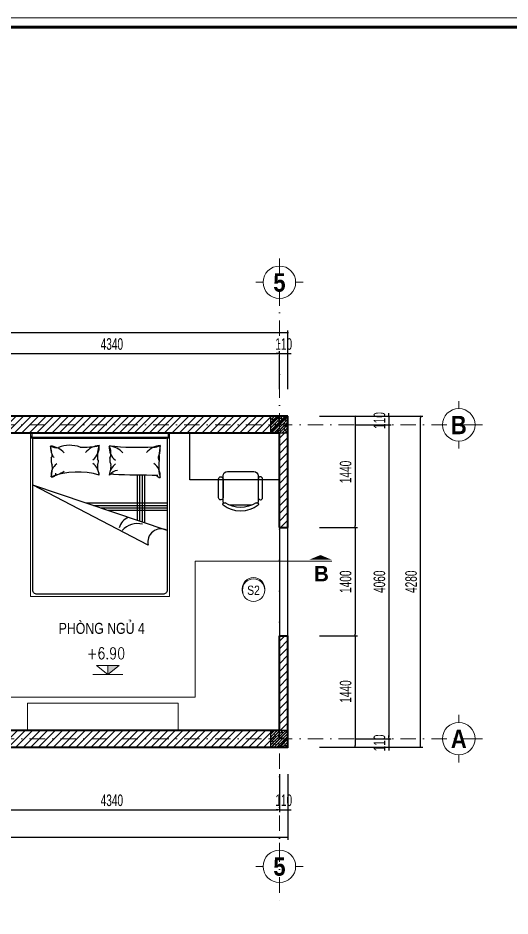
# Model space of a CAD drawing. Header units: millimetres. Extents: x 2565303 to 2664360, y -865723 to -262051.
# Drawn here: x 2645197 to 2651569, y -484161 to -472544 of the extents above; entities that cross this region are included whole.
import ezdxf
from ezdxf.enums import TextEntityAlignment as Align
from ezdxf.xclip import XClip

# ---------------------------------------------------------------- set-up
doc = ezdxf.new("R2010")
doc.units = ezdxf.units.MM
doc.header["$LTSCALE"] = 10
doc.header["$MEASUREMENT"] = 0
doc.header["$XCLIPFRAME"] = 0
for name, pattern in [('ACAD_ISO07W100', [3, 0, -3]), ('DASHDOT', [1, 0.5, -0.25, 0, -0.25]), ('HIDDEN', [9.525, 6.35, -3.175])]:
    doc.linetypes.add(name, pattern=pattern)
doc.layers.get('0').update_dxf_attribs({"linetype": 'CONTINUOUS'})
doc.layers.get('DEFPOINTS').update_dxf_attribs({"color": 10, "linetype": 'CONTINUOUS'})
for name, color, linetype in [('- Hach vl', 9, 'CONTINUOUS'), ('Khungten_LCDI', 7, 'CONTINUOUS'), ('M3', 3, 'CONTINUOUS')]:
    doc.layers.add(name, color=color, linetype=linetype)
for name, color, linetype, lineweight in [('- Nội Thất', 83, 'CONTINUOUS', 25), ('-thay1', 7, 'CONTINUOUS', 18), ('-Tường', 4, 'CONTINUOUS', 35), ('A-WIPEOUT', 254, 'ACAD_ISO07W100', 0), ('LC Dim', 8, 'CONTINUOUS', 13), ('LC Hatch', 252, 'CONTINUOUS', 5), ('LC ISO', 153, 'CONTINUOUS', 13), ('LC Khac', 4, 'CONTINUOUS', 9), ('LC MANH DUT', 35, 'HIDDEN', 5), ('LC Net dam 1', 30, 'CONTINUOUS', 30), ('LC Net dam2', 6, 'CONTINUOUS', 40), ('LC Net manh', 250, 'CONTINUOUS', 5), ('LC Net truc', 134, 'DASHDOT', 5), ('LC Text1', 20, 'CONTINUOUS', 13), ('LC Text2', 7, 'CONTINUOUS', 13), ('NOITHAT', 33, 'CONTINUOUS', 9)]:
    doc.layers.add(name, color=color, linetype=linetype, lineweight=lineweight)
doc.styles.add('General text 2', font='arial.ttf')
doc.styles.add('HOATBIF', font='hoatbif.shx', dxfattribs={"width": 0.65})
doc.styles.add('Khungten', font='', dxfattribs={"width": 0.9, "height": 5000})
doc.styles.add('LC 1', font='')
doc.styles.add('T1', font='Vnsimli.shx', dxfattribs={"width": 0.7})
doc.styles.add('T2', font='', dxfattribs={"width": 0.8})
doc.styles.add('Title', font='', dxfattribs={"width": 0.8})
doc.styles.get('Khungten').set_extended_font_data('.VnAvantH')
doc.styles.get('LC 1').set_extended_font_data('.VnAvantH', bold=True)
doc.styles.get('T2').set_extended_font_data('.VnArialH')
doc.styles.get('Title').set_extended_font_data('.VnBlackH')
doc.dimstyles.new('1-100 (1-60)', dxfattribs={"dimscale": 60, "dimtxt": 2.5, "dimasz": 0.35, "dimexe": 0.5, "dimexo": 0, "dimgap": 0.8, "dimtad": 1, "dimdec": 0, "dimzin": 0, "dimdsep": 46, "dimtxsty": 'HOATBIF', "dimblk1": 'DOT', "dimblk2": 'DOT', "dimsah": 1, "dimcen": -1, "dimdle": 1, "dimclrd": 256, "dimclre": 256, "dimclrt": 4, "dimadec": 3, "dimazin": 2, "dimtfac": 0.333333, "dimtdec": 0, "dimtix": 1, "dimtmove": 2, "dimatfit": 3, "dimldrblk": 'DOT', "dimfxl": 1, "dimtvp": 0.833333, "dimtolj": 1, "dimtzin": 0, "dimarcsym": 0})

# ---------------------------------------------------------------- blocks, each defined once
blk = doc.blocks.new('DOT')
at = {"layer": 'M3', "color": 0, "linetype": 'ByBlock'}
blk.add_line((-0.5, 0), (-1, 0), dxfattribs=at)
at = {"layer": 'M3', "color": 0, "linetype": 'ByBlock', "const_width": 0.5}
blk.add_lwpolyline([(-0.25, 0, 1), (0.25, 0, 1)], format="xyb", close=True, dxfattribs=at)
blk = doc.blocks.new('*D87')
at = {"layer": 'DEFPOINTS', "color": 0, "transparency": 16777216}
for p in [(2648583, -476886), (2644243, -477346), (2648583, -477346)]:
    blk.add_point(p, dxfattribs=at)
at = {"layer": 'LC Dim', "lineweight": -2, "transparency": 16777216}
for p, q in [((2644243, -477346), (2644243, -476856)), ((2648583, -477346), (2648583, -476856)), ((2644264, -476886), (2648562, -476886))]:
    blk.add_line(p, q, dxfattribs=at)
at = {"layer": 'LC Dim', "lineweight": -2, "transparency": 16777216, "xscale": 21, "yscale": 21, "zscale": 21, "rotation": 180}
blk.add_blockref('DOT', (2644243, -476886), dxfattribs=at)
at = {"layer": 'LC Dim', "lineweight": -2, "transparency": 16777216, "xscale": 21, "yscale": 21, "zscale": 21}
blk.add_blockref('DOT', (2648583, -476886), dxfattribs=at)
at = {"layer": 'LC Dim', "color": 4, "transparency": 16777216, "insert": (2646413, -476763), "char_height": 150, "attachment_point": 5, "style": 'HOATBIF'}
blk.add_mtext('\\A1;4340', dxfattribs=at)
blk = doc.blocks.new('*D88')
at = {"layer": 'DEFPOINTS', "color": 0, "transparency": 16777216}
for p in [(2648693, -476886), (2648583, -477346), (2648693, -477346)]:
    blk.add_point(p, dxfattribs=at)
at = {"layer": 'LC Dim', "lineweight": -2, "transparency": 16777216}
for p, q in [((2648583, -477346), (2648583, -476856)), ((2648693, -477346), (2648693, -476856)), ((2648562, -476886), (2648541, -476886)), ((2648583, -476886), (2648693, -476886)), ((2648714, -476886), (2648735, -476886))]:
    blk.add_line(p, q, dxfattribs=at)
at = {"layer": 'LC Dim', "lineweight": -2, "transparency": 16777216, "xscale": 21, "yscale": 21, "zscale": 21}
blk.add_blockref('DOT', (2648583, -476886), dxfattribs=at)
at = {"layer": 'LC Dim', "lineweight": -2, "transparency": 16777216, "xscale": 21, "yscale": 21, "zscale": 21, "rotation": 180}
blk.add_blockref('DOT', (2648693, -476886), dxfattribs=at)
at = {"layer": 'LC Dim', "color": 4, "transparency": 16777216, "insert": (2648638, -476763), "char_height": 150, "attachment_point": 5, "style": 'HOATBIF'}
blk.add_mtext('\\A1;110', dxfattribs=at)
blk = doc.blocks.new('*D89')
at = {"layer": 'DEFPOINTS', "color": 0, "transparency": 16777216}
for p in [(2633793, -476616), (2633793, -477346), (2648693, -477346)]:
    blk.add_point(p, dxfattribs=at)
at = {"layer": 'LC Dim', "lineweight": -2, "transparency": 16777216}
for p, q in [((2633793, -477346), (2633793, -476586)), ((2648672, -476616), (2633814, -476616)), ((2648693, -477346), (2648693, -476586))]:
    blk.add_line(p, q, dxfattribs=at)
at = {"layer": 'LC Dim', "lineweight": -2, "transparency": 16777216, "xscale": 21, "yscale": 21, "zscale": 21, "rotation": 180}
blk.add_blockref('DOT', (2633793, -476616), dxfattribs=at)
at = {"layer": 'LC Dim', "lineweight": -2, "transparency": 16777216, "xscale": 21, "yscale": 21, "zscale": 21}
blk.add_blockref('DOT', (2648693, -476616), dxfattribs=at)
at = {"layer": 'LC Dim', "color": 4, "transparency": 16777216, "insert": (2641613, -476493), "char_height": 150, "attachment_point": 5, "style": 'HOATBIF'}
blk.add_mtext('\\A1;14900', dxfattribs=at)
blk = doc.blocks.new('*D94')
at = {"layer": 'DEFPOINTS', "color": 0, "transparency": 16777216}
for p in [(2644243, -482328), (2648583, -482328), (2648583, -482788)]:
    blk.add_point(p, dxfattribs=at)
at = {"layer": 'LC Dim', "lineweight": -2, "transparency": 16777216}
for p, q in [((2644243, -482328), (2644243, -482818)), ((2648583, -482328), (2648583, -482818)), ((2644264, -482788), (2648562, -482788))]:
    blk.add_line(p, q, dxfattribs=at)
at = {"layer": 'LC Dim', "lineweight": -2, "transparency": 16777216, "xscale": 21, "yscale": 21, "zscale": 21, "rotation": 180}
blk.add_blockref('DOT', (2644243, -482788), dxfattribs=at)
at = {"layer": 'LC Dim', "lineweight": -2, "transparency": 16777216, "xscale": 21, "yscale": 21, "zscale": 21}
blk.add_blockref('DOT', (2648583, -482788), dxfattribs=at)
at = {"layer": 'LC Dim', "color": 4, "transparency": 16777216, "insert": (2646413, -482665), "char_height": 150, "attachment_point": 5, "style": 'HOATBIF'}
blk.add_mtext('\\A1;4340', dxfattribs=at)
blk = doc.blocks.new('*D95')
at = {"layer": 'DEFPOINTS', "color": 0, "transparency": 16777216}
for p in [(2648583, -482328), (2648693, -482328), (2648693, -482788)]:
    blk.add_point(p, dxfattribs=at)
at = {"layer": 'LC Dim', "lineweight": -2, "transparency": 16777216}
for p, q in [((2648583, -482328), (2648583, -482818)), ((2648693, -482328), (2648693, -482818)), ((2648562, -482788), (2648541, -482788)), ((2648583, -482788), (2648693, -482788)), ((2648714, -482788), (2648735, -482788))]:
    blk.add_line(p, q, dxfattribs=at)
at = {"layer": 'LC Dim', "lineweight": -2, "transparency": 16777216, "xscale": 21, "yscale": 21, "zscale": 21}
blk.add_blockref('DOT', (2648583, -482788), dxfattribs=at)
at = {"layer": 'LC Dim', "lineweight": -2, "transparency": 16777216, "xscale": 21, "yscale": 21, "zscale": 21, "rotation": 180}
blk.add_blockref('DOT', (2648693, -482788), dxfattribs=at)
at = {"layer": 'LC Dim', "color": 4, "transparency": 16777216, "insert": (2648638, -482665), "char_height": 150, "attachment_point": 5, "style": 'HOATBIF'}
blk.add_mtext('\\A1;110', dxfattribs=at)
blk = doc.blocks.new('*D96')
at = {"layer": 'DEFPOINTS', "color": 0, "transparency": 16777216}
for p in [(2633683, -482328), (2648693, -482328), (2633683, -483146)]:
    blk.add_point(p, dxfattribs=at)
at = {"layer": 'LC Dim', "lineweight": -2, "transparency": 16777216}
for p, q in [((2633683, -482328), (2633683, -483176)), ((2648693, -482328), (2648693, -483176)), ((2648672, -483146), (2633704, -483146))]:
    blk.add_line(p, q, dxfattribs=at)
at = {"layer": 'LC Dim', "lineweight": -2, "transparency": 16777216, "xscale": 21, "yscale": 21, "zscale": 21, "rotation": 180}
blk.add_blockref('DOT', (2633683, -483146), dxfattribs=at)
at = {"layer": 'LC Dim', "lineweight": -2, "transparency": 16777216, "xscale": 21, "yscale": 21, "zscale": 21}
blk.add_blockref('DOT', (2648693, -483146), dxfattribs=at)
at = {"layer": 'LC Dim', "color": 4, "transparency": 16777216, "insert": (2641613, -483017), "char_height": 150, "attachment_point": 5, "style": 'HOATBIF'}
blk.add_mtext('\\A1;15010', dxfattribs=at)
blk = doc.blocks.new('*D82')
at = {"layer": 'DEFPOINTS', "color": 0, "transparency": 16777216}
for p in [(2649563, -477697), (2649563, -477807), (2650001, -477807)]:
    blk.add_point(p, dxfattribs=at)
at = {"layer": 'LC Dim', "lineweight": -2, "transparency": 16777216}
for p, q in [((2650001, -477676), (2650001, -477655)), ((2649563, -477697), (2650031, -477697)), ((2650001, -477697), (2650001, -477807)), ((2649563, -477807), (2650031, -477807)), ((2650001, -477828), (2650001, -477849))]:
    blk.add_line(p, q, dxfattribs=at)
at = {"layer": 'LC Dim', "lineweight": -2, "transparency": 16777216, "xscale": 21, "yscale": 21, "zscale": 21}
for p, rotation in [((2650001, -477697), 270), ((2650001, -477807), 90)]:
    blk.add_blockref('DOT', p, dxfattribs=dict(at, rotation=rotation))
at = {"layer": 'LC Dim', "color": 4, "transparency": 16777216, "insert": (2649878, -477752), "char_height": 150, "attachment_point": 5, "rotation": 90, "style": 'HOATBIF'}
blk.add_mtext('\\A1;110', dxfattribs=at)
blk = doc.blocks.new('*D83')
at = {"layer": 'DEFPOINTS', "color": 0, "transparency": 16777216}
for p in [(2649563, -477807), (2649563, -481867), (2650001, -481867)]:
    blk.add_point(p, dxfattribs=at)
at = {"layer": 'LC Dim', "lineweight": -2, "transparency": 16777216}
for p, q in [((2649563, -477807), (2650031, -477807)), ((2650001, -477828), (2650001, -481846)), ((2649563, -481867), (2650031, -481867))]:
    blk.add_line(p, q, dxfattribs=at)
at = {"layer": 'LC Dim', "lineweight": -2, "transparency": 16777216, "xscale": 21, "yscale": 21, "zscale": 21}
for p, rotation in [((2650001, -477807), 90), ((2650001, -481867), 270)]:
    blk.add_blockref('DOT', p, dxfattribs=dict(at, rotation=rotation))
at = {"layer": 'LC Dim', "color": 4, "transparency": 16777216, "insert": (2649878, -479837), "char_height": 150, "attachment_point": 5, "rotation": 90, "style": 'HOATBIF'}
blk.add_mtext('\\A1;4060', dxfattribs=at)
blk = doc.blocks.new('*D84')
at = {"layer": 'DEFPOINTS', "color": 0, "transparency": 16777216}
for p in [(2649563, -481867), (2649563, -481977), (2650001, -481977)]:
    blk.add_point(p, dxfattribs=at)
at = {"layer": 'LC Dim', "lineweight": -2, "transparency": 16777216}
for p, q in [((2649563, -481867), (2650031, -481867)), ((2650001, -481846), (2650001, -481825)), ((2650001, -481867), (2650001, -481977)), ((2649563, -481977), (2650031, -481977)), ((2650001, -481998), (2650001, -482019))]:
    blk.add_line(p, q, dxfattribs=at)
at = {"layer": 'LC Dim', "lineweight": -2, "transparency": 16777216, "xscale": 21, "yscale": 21, "zscale": 21}
for p, rotation in [((2650001, -481867), 270), ((2650001, -481977), 90)]:
    blk.add_blockref('DOT', p, dxfattribs=dict(at, rotation=rotation))
at = {"layer": 'LC Dim', "color": 4, "transparency": 16777216, "insert": (2649878, -481922), "char_height": 150, "attachment_point": 5, "rotation": 90, "style": 'HOATBIF'}
blk.add_mtext('\\A1;110', dxfattribs=at)
blk = doc.blocks.new('*D85')
at = {"layer": 'DEFPOINTS', "color": 0, "transparency": 16777216}
for p in [(2649563, -477697), (2650411, -477697), (2649563, -481977)]:
    blk.add_point(p, dxfattribs=at)
at = {"layer": 'LC Dim', "lineweight": -2, "transparency": 16777216}
for p, q in [((2649563, -477697), (2650441, -477697)), ((2650411, -481956), (2650411, -477718)), ((2649563, -481977), (2650441, -481977))]:
    blk.add_line(p, q, dxfattribs=at)
at = {"layer": 'LC Dim', "lineweight": -2, "transparency": 16777216, "xscale": 21, "yscale": 21, "zscale": 21}
for p, rotation in [((2650411, -477697), 90), ((2650411, -481977), 270)]:
    blk.add_blockref('DOT', p, dxfattribs=dict(at, rotation=rotation))
at = {"layer": 'LC Dim', "color": 4, "transparency": 16777216, "insert": (2650288, -479837), "char_height": 150, "attachment_point": 5, "rotation": 90, "style": 'HOATBIF'}
blk.add_mtext('\\A1;4280', dxfattribs=at)
blk = doc.blocks.new('Nt065')
for p, q in [((122, 204), (-126, 204)), ((-202, 154), (-202, -129)), ((198, -129), (198, 154)), ((-152, -179), (148, -179))]:
    blk.add_line(p, q)
for points in [[(-252, 119), (-252, -93, 1), (-202, -93), (-202, 118, 0.98556)], [(248, 119), (248, -93, -1), (198, -93), (198, 118, -0.98556)]]:
    blk.add_lwpolyline(points, format="xyb", close=True)
for centre, radius, start, end in [((-187, 194), 18.3, 143.3099, 302.0274), ((-2, -62), 333, 53.1301, 126.8699), ((-2, -98), 327, 57.5758, 122.4242), ((184, 194), 18.3, 237.9726, 36.6901), ((-152, 154), 50, 152.4156, 180), ((148, 154), 50, 0, 27.5844), ((-152, -129), 50, 180, 270), ((148, -129), 50, 270, 0)]:
    blk.add_arc(centre, radius, start, end)
blk = doc.blocks.new('fds')
at = {"color": 8}
for p, q in [((96991, -452371), (96991, -451754)), ((97022, -452371), (97022, -451765)), ((97054, -452372), (97054, -451775)), ((97085, -452372), (97085, -451786)), ((97465, -451914), (96698, -451914)), ((97558, -451945), (96698, -451945)), ((97650, -451976), (96698, -451976)), ((97743, -452008), (96698, -452008)), ((96024, -452485), (96024, -452909)), ((96582, -452485), (96024, -452485)), ((96303, -452547), (96303, -452847)), ((96582, -452909), (96582, -452485)), ((98546, -452909), (98546, -452485)), ((98546, -452485), (99104, -452485)), ((98825, -452547), (98825, -452847)), ((99104, -452485), (99104, -452909)), ((96698, -452845), (97567, -452845)), ((97567, -452845), (96708, -452845)), ((98436, -452845), (97567, -452845))]:
    blk.add_line(p, q, dxfattribs=at)
for points in [[(96698, -452845), (96698, -450880, -0.414214), (96750, -450828), (98384, -450828, -0.414214), (98436, -450880), (98436, -452845)], [(96874, -452729, -0.040806), (97446, -452744, -0.040806)]]:
    blk.add_lwpolyline(points, format="xyb", dxfattribs=at)
blk.add_lwpolyline([(96943, -451464), (98441, -452243), (96700, -451656, 0.631774)], format="xyb", close=True, dxfattribs=at)
blk.add_lwpolyline([(98450, -452861), (96678, -452861), (96678, -452909), (98450, -452909), (98450, -452861)], dxfattribs=at)
for centre, radius in [((96303, -452697), 98), ((96303, -452697), 53.1), ((98825, -452697), 98), ((98825, -452697), 53.1)]:
    blk.add_circle(centre, radius, dxfattribs=at)
for centre, radius, start, end in [((97081, -451479), 263, 255.6288, 319.371), ((97130, -451639), 195, 290.8788, 345.8137), ((96988, -452358), 202, 174.11, 233.4289), ((96783, -452396), 59.3, 31.4588, 86.5291), ((96291, -452479), 516, 351.2929, 15.9757), ((96769, -452592), 255, 81.6583, 85.9871), ((97851, -451406), 1002, 254.0369, 290.3493), ((98378, -452984), 663, 105.6863, 121.6501), ((98029, -452372), 172, 304.2428, 8.7379), ((98187, -452394), 49.7, 76.1982, 180.2273), ((98573, -452456), 390, 163.5644, 186.1704), ((96766, -469906), 17537, 87.9479, 89.826), ((97332, -452303), 127, 273.5256, 326.372), ((97245, -452351), 202, 306.5711, 355.6819), ((97406, -452319), 62.8, 258.6298, 310.9009), ((97615, -452482), 191, 163.77, 184.7767), ((97787, -452351), 212, 184.91, 232.8803), ((97256, -452483), 343, 356.4446, 16.2046), ((94346, -452669), 2457, 1.1124, 2.6095), ((96768, -452590), 46.4, 317.8287, 45.5264), ((97245, -452723), 202, 354.11, 53.4289), ((97264, -452566), 175, 352.4632, 22.983), ((97609, -452657), 184, 158.3017, 208.2264), ((97779, -452730), 202, 126.5711, 185.89), ((97206, -452621), 394, 340.8133, 6.5053), ((97642, -452542), 56.9, 139.098, 217.9167), ((98024, -452566), 175, 352.4632, 22.983), ((98233, -452622), 47.7, 136.7316, 194.6494), ((96236, -452722), 48, 67.462, 127.6998), ((96236, -452728), 63, 69.5103, 115.83), ((96267, -452762), 63, 105.5103, 151.83), ((96263, -452757), 48, 103.462, 163.6998), ((96234, -452677), 48, 31.462, 91.6998), ((96231, -452683), 63, 33.5103, 79.83), ((96259, -452640), 48, 355.462, 55.6998), ((96253, -452643), 63, 357.5103, 43.83), ((96301, -452625), 48, 319.462, 19.6998), ((96295, -452624), 63, 321.5103, 7.83), ((96371, -452672), 48, 247.462, 307.6998), ((96344, -452637), 48, 283.462, 343.6998), ((96339, -452633), 63, 285.5103, 331.83), ((97107, -452724), 321, 161.3058, 184.6952), ((95106, -452479), 1703, 350.8108, 355.1902), ((96769, -452496), 255, 274.0129, 319.5811), ((97464, -452490), 255, 220.4189, 265.9871), ((97560, -452496), 255, 274.0129, 319.5811), ((98225, -452490), 255, 220.4189, 265.9871), ((98006, -452723), 202, 26.2629, 39.0596), ((98006, -452723), 202, 354.11, 26.2629), ((98723, -452592), 538, 187.6727, 196.3954), ((98757, -452672), 48, 232.3002, 292.538), ((98789, -452633), 63, 208.17, 254.4897), ((98784, -452637), 48, 196.3002, 256.538), ((98833, -452624), 63, 172.17, 218.4897), ((98827, -452625), 48, 160.3002, 220.538), ((98875, -452643), 63, 136.17, 182.4897), ((98869, -452640), 48, 124.3002, 184.538), ((98897, -452683), 63, 100.17, 146.4897), ((98894, -452677), 48, 88.3002, 148.538), ((98892, -452728), 63, 64.17, 110.4897), ((98892, -452722), 48, 52.3002, 112.538), ((98865, -452757), 48, 16.3002, 76.538), ((98861, -452762), 63, 28.17, 74.4897), ((96312, -452771), 63, 141.5103, 187.83), ((96306, -452769), 48, 139.462, 199.6998), ((96353, -452751), 63, 177.5103, 223.83), ((96348, -452754), 48, 175.462, 235.6998), ((96376, -452712), 63, 213.5103, 259.83), ((96373, -452717), 48, 211.462, 271.6998), ((96370, -452666), 63, 249.5103, 295.83), ((96904, -453034), 307, 95.733, 112.4821), ((97767, -453621), 891, 86.3716, 102.2562), ((97955, -452351), 403, 251.0183, 291.7974), ((98128, -452886), 163, 61.0908, 98.4042), ((98758, -452666), 63, 244.17, 290.4897), ((98755, -452717), 48, 268.3002, 328.538), ((98752, -452712), 63, 280.17, 326.4897), ((98780, -452754), 48, 304.3002, 4.538), ((98775, -452751), 63, 316.17, 2.4897), ((98822, -452769), 48, 340.3002, 40.538), ((98816, -452771), 63, 352.17, 38.4897), ((96698, -452876), 31.2, 90, 180), ((98436, -452876), 31.2, 0, 90)]:
    blk.add_arc(centre, radius, start, end, dxfattribs=at)
blk.add_ellipse((96572, -450311), major_axis=(0, -522), ratio=0.68, start_param=6.655152, end_param=6.661293, dxfattribs=at)
at = {"color": 8, "extrusion": (0, 0, -1)}
blk.add_ellipse((98562, -450311), major_axis=(0, -522), ratio=0.68, start_param=6.655152, end_param=6.661293, dxfattribs=at)
at = {"layer": 'NOITHAT', "ltscale": 0.5}
for p, q in [((96012, -452897), (96594, -452897)), ((96012, -452909), (96594, -452909)), ((96667, -452909), (98467, -452909)), ((98534, -452897), (99116, -452897)), ((98534, -452909), (99116, -452909)), ((99104, -452909), (99116, -452909))]:
    blk.add_line(p, q, dxfattribs=at)
for points in [[(96667, -452909), (96667, -450797), (98467, -450797), (98467, -452909)], [(96594, -452909), (96594, -452472), (96012, -452472), (96012, -452909)], [(98534, -452909), (98534, -452472), (99116, -452472), (99116, -452909)]]:
    blk.add_lwpolyline(points, dxfattribs=at)
blk = doc.blocks.new('lcdi fix')
at = {"layer": 'DEFPOINTS', "lineweight": 0}
blk.add_lwpolyline([(-1200, -14850), (-1200, 14850), (40800, 14850), (40800, -14850)], close=True, dxfattribs=at)
at = {"layer": 'Khungten_LCDI', "color": 5, "lineweight": 60}
blk.add_lwpolyline([(0, -14650), (0, 14650), (40600, 14650), (40600, -14650)], close=True, dxfattribs=at)
at = {"color": 7, "style": 'Khungten', "width": 0.8}
for tag, p in [('REVISION', (39499, -10746)), ('NGAYHT', (39546, -11609))]:
    blk.add_attdef(tag, text='', height=200, dxfattribs=at).set_placement(p, align=Align.CENTER)
at = {"layer": 'LC Text1', "style": 'Title', "width": 1.485915}
for tag, p, p2 in [('TENBANVE1', (36913, -8886), (40339, -8886)), ('TENBANVE2', (36913, -9562), (40339, -9562))]:
    blk.add_attdef(tag, text='', height=250, dxfattribs=at).set_placement(p, p2, align=Align.FIT)
at = {"layer": 'LC Text1', "style": 'Title', "width": 0.7}
blk.add_attdef('SOBANVE', text='', height=250, dxfattribs=at).set_placement((39562, -13896), align=Align.CENTER)
blk = doc.blocks.new('gfs')
at = {"layer": '- Hach vl', "ltscale": 0.2}
h = blk.add_hatch(dxfattribs=at)
h.set_pattern_fill('ANSI31', color=256, scale=200, style=0)
h.set_pattern_definition([(45, (3894016.553, -231657.651), (-17.67766953, 17.67766953), [])])
h.paths.add_polyline_path([(2119996, -313176), (2119887, -313176), (2119887, -313286), (2119996, -313286)])
h.paths.add_polyline_path([(2119887, -313176), (2119777, -313176), (2119777, -313286), (2119887, -313286)])
h.paths.add_polyline_path([(2119887, -313066), (2119777, -313066), (2119777, -313176), (2119887, -313176)])
h.paths.add_polyline_path([(2119996, -313066), (2119887, -313066), (2119887, -313176), (2119996, -313176)])
h = blk.add_hatch(dxfattribs=at)
h.set_pattern_fill('AR-CONC', color=256, scale=20, style=0)
h.set_pattern_definition([(50, (3894016.55, -231657.65), (143.4520365, -12.550427), [15, -165]), (355, (3894016.55, -231657.65), (-27.750267, 150.438427), [12, -132]), (100.4514, (3894028.51, -231658.7), (115.701876, 137.887908), [12.748038, -140.228422]), (46.1842, (3894016.55, -231617.65), (213.44821, -33.103803), [22.5, -247.5]), (96.6356, (3894034.34, -231620.4), (186.93254, 194.823574), [19.122058, -210.3426]), (351.1842, (3894016.55, -231617.65), (186.93239, 194.82372), [18, -198]), (21, (3894036.55, -231627.65), (119.3814104, -80.523778), [15, -165]), (326, (3894036.55, -231627.65), (48.663066, 145.030009), [12, -132]), (71.4514, (3894046.5, -231634.36), (168.044526, 64.506099), [12.748038, -140.228422]), (37.5, (3894016.553, -231657.65), (2.431971, 66.5787708), [0, -130.4, 0, -134, 0, -132.5]), (7.5, (3894016.55, -231657.65), (52.6139075, 78.8823424), [0, -76.4, 0, -127.4, 0, -50.5]), (327.5, (3893971.953, -231657.65), (106.7644872, -4.5109743), [0, -50, 0, -156, 0, -207]), (317.5, (3893951.95, -231657.65), (116.637234, 20.0209965), [0, -65, 0, -103.6, 0, -147])])
h.paths.add_polyline_path([(2119996, -313176), (2119887, -313176), (2119887, -313286), (2119996, -313286)])
h.paths.add_polyline_path([(2119887, -313176), (2119777, -313176), (2119777, -313286), (2119887, -313286)])
h.paths.add_polyline_path([(2119887, -313066), (2119777, -313066), (2119777, -313176), (2119887, -313176)])
h.paths.add_polyline_path([(2119996, -313066), (2119887, -313066), (2119887, -313176), (2119996, -313176)])
at = {"layer": 'LC Net dam 1'}
blk.add_lwpolyline([(2119777, -313066), (2119997, -313066), (2119997, -313286), (2119777, -313286)], close=True, dxfattribs=at)
blk = doc.blocks.new('he cot')
at = {"layer": '-Tường'}
for p in [(565736, -92941), (565736, -97001)]:
    blk.add_blockref('gfs', p, dxfattribs=at)
blk = doc.blocks.new('*D135')
at = {"layer": 'DEFPOINTS', "color": 0, "transparency": 16777216}
for p in [(2649100, -477697), (2649100, -479137), (2649563, -479137)]:
    blk.add_point(p, dxfattribs=at)
at = {"layer": 'LC Dim', "lineweight": -2, "transparency": 16777216}
for p, q in [((2649100, -477697), (2649593, -477697)), ((2649563, -477718), (2649563, -479116)), ((2649100, -479137), (2649593, -479137))]:
    blk.add_line(p, q, dxfattribs=at)
at = {"layer": 'LC Dim', "lineweight": -2, "transparency": 16777216, "xscale": 21, "yscale": 21, "zscale": 21}
for p, rotation in [((2649563, -477697), 90), ((2649563, -479137), 270)]:
    blk.add_blockref('DOT', p, dxfattribs=dict(at, rotation=rotation))
at = {"layer": 'LC Dim', "color": 4, "transparency": 16777216, "insert": (2649440, -478417), "char_height": 150, "attachment_point": 5, "rotation": 90, "style": 'HOATBIF'}
blk.add_mtext('\\A1;1440', dxfattribs=at)
blk = doc.blocks.new('*D136')
at = {"layer": 'DEFPOINTS', "color": 0, "transparency": 16777216}
for p in [(2649100, -479137), (2649100, -480537), (2649563, -480537)]:
    blk.add_point(p, dxfattribs=at)
at = {"layer": 'LC Dim', "lineweight": -2, "transparency": 16777216}
for p, q in [((2649100, -479137), (2649593, -479137)), ((2649563, -479158), (2649563, -480516)), ((2649100, -480537), (2649593, -480537))]:
    blk.add_line(p, q, dxfattribs=at)
at = {"layer": 'LC Dim', "lineweight": -2, "transparency": 16777216, "xscale": 21, "yscale": 21, "zscale": 21}
for p, rotation in [((2649563, -479137), 90), ((2649563, -480537), 270)]:
    blk.add_blockref('DOT', p, dxfattribs=dict(at, rotation=rotation))
at = {"layer": 'LC Dim', "color": 4, "transparency": 16777216, "insert": (2649440, -479837), "char_height": 150, "attachment_point": 5, "rotation": 90, "style": 'HOATBIF'}
blk.add_mtext('\\A1;1400', dxfattribs=at)
blk = doc.blocks.new('*D137')
at = {"layer": 'DEFPOINTS', "color": 0, "transparency": 16777216}
for p in [(2649100, -480537), (2649100, -481977), (2649563, -481977)]:
    blk.add_point(p, dxfattribs=at)
at = {"layer": 'LC Dim', "lineweight": -2, "transparency": 16777216}
for p, q in [((2649100, -480537), (2649593, -480537)), ((2649563, -480558), (2649563, -481956)), ((2649100, -481977), (2649593, -481977))]:
    blk.add_line(p, q, dxfattribs=at)
at = {"layer": 'LC Dim', "lineweight": -2, "transparency": 16777216, "xscale": 21, "yscale": 21, "zscale": 21}
for p, rotation in [((2649563, -480537), 90), ((2649563, -481977), 270)]:
    blk.add_blockref('DOT', p, dxfattribs=dict(at, rotation=rotation))
at = {"layer": 'LC Dim', "color": 4, "transparency": 16777216, "insert": (2649440, -481257), "char_height": 150, "attachment_point": 5, "rotation": 90, "style": 'HOATBIF'}
blk.add_mtext('\\A1;1440', dxfattribs=at)
blk = doc.blocks.new('TTRUC')
at = {"layer": 'LC ISO'}
for p, q in [((0, 6.95), (0, 10.13)), ((-6.95, 0), (-10.13, 0)), ((6.95, 0), (10.13, 0)), ((0, -6.95), (0, -10.13))]:
    blk.add_line(p, q, dxfattribs=at)
at = {"layer": 'LC Net manh'}
blk.add_circle((0, 0), 6.95, dxfattribs=at)
blk = doc.blocks.new('Caodo1')
at = {"layer": 'LC Text1'}
blk.add_hatch(color=256, dxfattribs=at).paths.add_polyline_path([(0, 200), (0, 0), (243, 200)])
for p, q in [((0, 0), (0, 200)), ((324, 0), (-324, 0))]:
    blk.add_line(p, q, dxfattribs=at)
blk.add_lwpolyline([(-243, 200), (243, 200), (0, 0), (0, 0)], close=True, dxfattribs=at)
at = {"layer": 'LC Text1', "style": 'T1', "width": 0.8}
blk.add_attdef('%%P0,00', text='', height=250, dxfattribs=at).set_placement((-39, 460), align=Align.MIDDLE_CENTER)
blk = doc.blocks.new('*U262')
at = {"layer": 'A-WIPEOUT'}
blk.add_lwpolyline([(0, 4.25), (-2.5, 3.44), (-4.04, 1.31), (-4.04, -1.31), (-2.5, -3.44), (0, -4.25), (2.5, -3.44), (4.04, -1.31), (4.04, 1.31), (2.5, 3.44)], close=True, dxfattribs=at)
at = {"layer": 'LC Text1', "style": 'General text 2', "width": 0.8, "flags": 8}
blk.add_attdef('SYMBOL', text='', height=3.5, dxfattribs=at).set_placement((0, 0), align=Align.MIDDLE_CENTER)
blk.add_wipeout([(0, 4.25), (-2.5, 3.44), (-4.04, 1.31), (-4.04, -1.31), (-2.5, -3.44), (0, -4.25), (2.5, -3.44), (4.04, -1.31), (4.04, 1.31), (2.5, 3.44)]).dxf.layer = 'A-WIPEOUT'
at = {"layer": 'LC ISO'}
blk.add_circle((0, 0), 4.25, dxfattribs=at)

msp = doc.modelspace()

# ---------------------------------------------------------------- hatches: boundary and pattern name
at = {"layer": 'LC Hatch', "ltscale": 0.3}
h = msp.add_hatch(dxfattribs=at)
h.set_pattern_fill('ANSI31', color=256, scale=550, style=0)
h.set_pattern_definition([(45, (0, -46602.07), (-48.6135912, 48.6135912), [])])
h.paths.add_polyline_path([(2634802.7, -478817.1), (2634692.7, -478817.1), (2634692.7, -479017.1), (2633682.7, -479017.1), (2633682.7, -479237.1), (2634692.7, -479237.1), (2634692.7, -479527.1), (2634802.7, -479527.1)])
h.paths.add_polyline_path([(2641722.7, -478067.1), (2641422.7, -478067.1), (2641422.7, -477917.1), (2641367.7, -477917.1), (2641367.7, -478122.1), (2641722.7, -478122.1)], flags=17)
h.paths.add_polyline_path([(2648692.7, -477697.1), (2633792.7, -477697.1), (2633792.7, -477917.1), (2634692.7, -477917.1), (2634692.7, -478117.1), (2634802.7, -478117.1), (2634802.7, -477917.1), (2640112.7, -477917.1), (2640112.7, -480827.1), (2640222.7, -480827.1), (2640222.7, -480677.1), (2640862.7, -480677.1), (2640862.7, -480567.1), (2640222.7, -480567.1), (2640222.7, -477917.1), (2641722.7, -477917.1), (2641722.7, -480567.1), (2641612.7, -480567.1), (2641612.7, -480677.1), (2641832.7, -480677.1), (2641832.7, -477917.1), (2644132.7, -477917.1), (2644132.7, -480827.1), (2644242.7, -480827.1), (2644242.7, -477917.1), (2648582.7, -477917.1), (2648582.7, -479137.1), (2648692.7, -479137.1)])
h.paths.add_polyline_path([(2648692.7, -480537.1), (2648582.7, -480537.1), (2648582.7, -481757.1), (2634802.7, -481757.1), (2634802.7, -481467.1), (2634692.7, -481467.1), (2634692.7, -481757.1), (2633682.7, -481757.1), (2633682.7, -481977.1), (2648692.7, -481977.1)])

# ---------------------------------------------------------------- linework, layer by layer
at = {"layer": '- Nội Thất'}
for points in [[(2648582.7, -478517.1), (2647421.4, -478517.1), (2647421.4, -477917.1), (2648582.7, -477917.1)], [(2648692.7, -479137.1), (2648582.7, -479137.1), (2648582.7, -480537.1), (2648692.7, -480537.1)]]:
    msp.add_lwpolyline(points, close=True, dxfattribs=at)
at = {"layer": 'LC Khac', "color": 1, "ltscale": 2}
msp.add_line((2649259.4, -479572.4), (2648968.1, -479572.4), dxfattribs=at)
msp.add_lwpolyline([(2649113.8, -479492, 0, 282.9, 0), (2649113.8, -479550.4, 165, 165, 0)], format="xyseb", dxfattribs=at)
at = {"layer": 'LC MANH DUT', "ltscale": 300}
for p, q in [((2647492.6, -481330.4), (2647492.6, -479572.4)), ((2647492.6, -479572.4), (2649217.9, -479572.4)), ((2642181.9, -481330.4), (2647492.6, -481330.4))]:
    msp.add_line(p, q, dxfattribs=at)
at = {"layer": 'LC Net dam2'}
for p, q in [((2648692.7, -477697.1), (2633792.7, -477697.1)), ((2648692.7, -479137.1), (2648692.7, -477697.1)), ((2648582.7, -477917.1), (2644242.7, -477917.1)), ((2648582.7, -479137.1), (2648582.7, -477917.1)), ((2648582.7, -479137.1), (2648692.7, -479137.1)), ((2648582.7, -480537.1), (2648692.7, -480537.1)), ((2648582.7, -481757.1), (2648582.7, -480537.1)), ((2648692.7, -481977.1), (2648692.7, -480537.1)), ((2648692.7, -481977.1), (2648692.7, -481647.1)), ((2634802.7, -481757.1), (2648582.7, -481757.1)), ((2633682.7, -481977.1), (2648692.7, -481977.1))]:
    msp.add_line(p, q, dxfattribs=at)
at = {"layer": 'LC Net truc', "ltscale": 40}
for p, q in [((2648582.7, -475657.3), (2648582.7, -483983.2)), ((2651149.8, -477807.1), (2631571.7, -477807.1)), ((2651149.8, -481867.1), (2631571.7, -481867.1))]:
    msp.add_line(p, q, dxfattribs=at)
at = {"layer": 'NOITHAT'}
msp.add_lwpolyline([(2647271, -481407.1), (2647271, -481757.1), (2645321, -481757.1), (2645321, -481407.1)], close=True, dxfattribs=at)

# ---------------------------------------------------------------- block references
at = {"layer": '- Nội Thất'}
ref = msp.add_blockref('fds', (2743826, -930826.4), dxfattribs=dict(at, rotation=180))
XClip(ref).set_block_clipping_path([(96614.0287750084, -452909.3496571995), (98498.7879593265, -450720.8495692811)])
at = {"layer": '- Nội Thất', "xscale": -1.139999999944121, "yscale": 1.139999999944121, "zscale": 1.14, "rotation": 180}
msp.add_blockref('Nt065', (2648082.3, -478614.5), dxfattribs=at)
at = {"layer": '-thay1', "xscale": 0.6000000155618181, "yscale": 0.6000000155618181, "zscale": 0.6000000155618181}
msp.add_blockref('lcdi fix', (2630355.3, -481454.4), dxfattribs=at)
at = {"layer": '-Tường'}
msp.add_blockref('he cot', (-37040, -71689.7), dxfattribs=at)
at = {"layer": 'LC ISO', "xscale": 30.23532588053422, "yscale": 30.23532588053422, "zscale": 30.23532588053422}
for p in [(2648582.7, -475963.7), (2650904.9, -477807.1), (2650904.9, -481867.1), (2648582.7, -483518.7)]:
    msp.add_blockref('TTRUC', p, dxfattribs=at)
at = {"layer": 'LC Text1'}
ref = msp.add_blockref('Caodo1', (2646361.6, -481039), dxfattribs=dict(at, xscale=0.5999999999992269, yscale=0.5999999999992269, zscale=0.5999999999992269))
ref.add_attrib('%%P0,00', '+6.90', dxfattribs={"layer": 'LC Text2', "height": 150, "style": 'T1', "width": 0.8}).set_placement((2646338.2, -480763.3), align=Align.MIDDLE_CENTER)

# ---------------------------------------------------------------- texts
at = {"ltscale": 2, "style": 'LC 1'}
msp.add_attdef('B', text='B', height=198, dxfattribs=at).set_placement((2649126.8, -479732.2), align=Align.MIDDLE_CENTER)
at = {"layer": 'LC Text1', "ltscale": 0.2, "style": 'LC 1', "width": 0.9}
for s, p in [('5', (2648582.7, -476156.3)), ('b', (2650904.9, -477999.7)), ('a', (2650904.9, -482059.7)), ('5', (2648582.7, -483711.3))]:
    msp.add_text(s, height=236.7, dxfattribs=at).set_placement(p, align=Align.BOTTOM_CENTER)
at = {"layer": 'LC Text2', "style": 'T2', "width": 0.8}
msp.add_text('phßng ngñ 4', height=142.56, dxfattribs=at).set_placement((2645724.2, -480511.3))

# ---------------------------------------------------------------- dimensions: what is measured, and where the dimension line sits
at = {"layer": 'LC Dim'}
for base, p1, p2, picture, middle in [((2633792.7, -476616.4), (2648692.7, -477345.9), (2633792.7, -477345.9), '*D89', (2641612.7, -476493.4)), ((2633682.7, -483146.2), (2648692.7, -482328.2), (2633682.7, -482328.2), '*D96', (2641612.7, -483017))]:
    dim = msp.add_linear_dim(base=base, p1=p1, p2=p2, dimstyle='1-100 (1-60)', dxfattribs=at)
    dim.commit()
    dim.dimension.update_dxf_attribs({"geometry": picture, "text_midpoint": middle, "dimtype": 160})
for base, p1, p2, picture, middle in [((2648582.7, -476886.1), (2644242.7, -477345.9), (2648582.7, -477345.9), '*D87', (2646412.7, -476763.1)), ((2648692.7, -476886.1), (2648582.7, -477345.9), (2648692.7, -477345.9), '*D88', (2648637.7, -476763.1)), ((2648582.7, -482788), (2644242.7, -482328.2), (2648582.7, -482328.2), '*D94', (2646412.7, -482665)), ((2648692.7, -482788), (2648582.7, -482328.2), (2648692.7, -482328.2), '*D95', (2648637.7, -482665))]:
    dim = msp.add_linear_dim(base=base, p1=p1, p2=p2, dimstyle='1-100 (1-60)', dxfattribs=at)
    dim.commit()
    dim.dimension.update_dxf_attribs({"geometry": picture, "text_midpoint": middle})
for base, p1, p2, picture, middle in [((2649563.2, -479137.1), (2649099.6, -477697.1), (2649099.6, -479137.1), '*D135', (2649440.2, -478417.1)), ((2650001, -477807.1), (2649563.2, -477697.1), (2649563.2, -477807.1), '*D82', (2649878, -477752.1)), ((2650411, -477697.1), (2649563.2, -481977.1), (2649563.2, -477697.1), '*D85', (2650288, -479837.1)), ((2650001, -481867.1), (2649563.2, -477807.1), (2649563.2, -481867.1), '*D83', (2649878, -479837.1)), ((2649563.2, -480537.1), (2649099.6, -479137.1), (2649099.6, -480537.1), '*D136', (2649440.2, -479837.1)), ((2649563.2, -481977.1), (2649099.6, -480537.1), (2649099.6, -481977.1), '*D137', (2649440.2, -481257.1)), ((2650001, -481977.1), (2649563.2, -481867.1), (2649563.2, -481977.1), '*D84', (2649878, -481922.1))]:
    dim = msp.add_linear_dim(base=base, p1=p1, p2=p2, angle=90, dimstyle='1-100 (1-60)', dxfattribs=at)
    dim.commit()
    dim.dimension.update_dxf_attribs({"geometry": picture, "text_midpoint": middle})

# ---------------------------------------------------------------- next in the draw order: block references
at = {"layer": 'LC Text1'}
ref = msp.add_blockref('*U262', (2648246.9, -479927.8), dxfattribs=dict(at, xscale=34.30588235291634, yscale=34.30588235291634, zscale=34.30588235291634))
ref.add_attrib('SYMBOL', 'S2', dxfattribs={"height": 120.07, "style": 'General text 2', "width": 0.8}).set_placement((2648246.9, -479927.8), align=Align.MIDDLE_CENTER)

# ---------------------------------------------------------------- next in the draw order: block references
ref = msp.add_blockref('*U262', (2648246.9, -479947.4), dxfattribs=dict(at, xscale=34.30588235291634, yscale=34.30588235291634, zscale=34.30588235291634))
ref.add_attrib('SYMBOL', 'S2', dxfattribs={"height": 120.07, "style": 'General text 2', "width": 0.8}).set_placement((2648246.9, -479947.4), align=Align.MIDDLE_CENTER)

doc.saveas('drawing.dxf')
